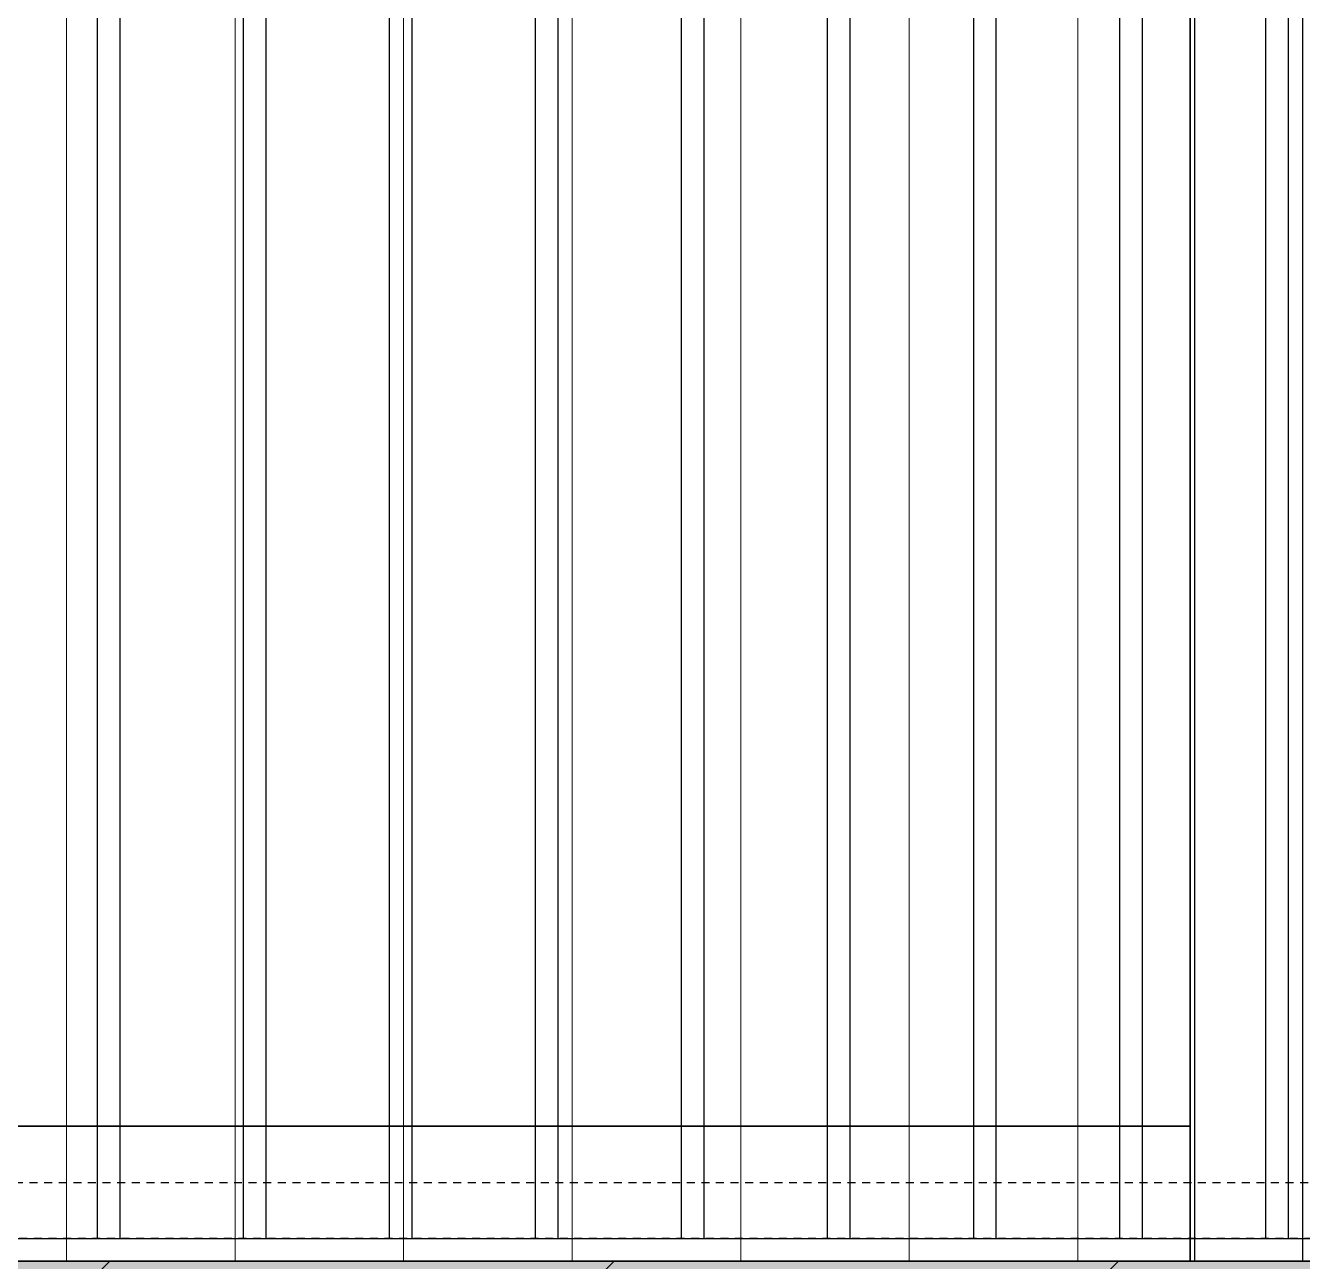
# Model space of a CAD drawing. Header units: millimetres. Extents: x -1379 to 1385823, y -4884429 to 548763.
# Drawn here: x 570148 to 570717, y -2335152 to -2334602 of the extents above; entities that cross this region are included whole.
import ezdxf

# ---------------------------------------------------------------- set-up
doc = ezdxf.new("R2010")
doc.units = ezdxf.units.MM
doc.set_wipeout_variables(frame=1)
doc.linetypes.add('TA_HL_001.00000', pattern=[6.5, 3.55, -2.95])
for name, color, linetype in [('000 - CONCRETE_COL_HATCH_', 7, 'Continuous'), ('000 - EXISTING_PRECAST_MAIN_COLOR_3', 7, 'Continuous'), ('010 - ASPG_EXTR_MAIN_COLOR_2', 7, 'Continuous'), ('010 - ASPG_EXTR_WIPEOUT_', 7, 'Continuous'), ('010 - ASPG_FRAMING_MAIN_COLOR_1', 7, 'Continuous'), ('010 - ASPG_FRAMING_SUB_COLOR_2', 7, 'Continuous')]:
    doc.layers.add(name, color=color, linetype=linetype)
doc.layers.add('000 - CONCRETE_EX_LOUVERS_DEF_SUB', color=7, linetype='Continuous', plot=False)
doc.layers.add('A-GLAZ-CURT', color=7, linetype='Continuous', lineweight=35)

# ---------------------------------------------------------------- blocks, each defined once
blk = doc.blocks.new('DPA_CP_Entrance Louver Grill Vertical Z - Louver Grill Vertical Z-V23-IV01 - ELEVATION 2')
at = {"layer": '000 - CONCRETE_EX_LOUVERS_DEF_SUB', "color": 7}
for p, q in [((-2306464.73, 114425), (-2306464.73, 109825)), ((-2306464.73, 109825), (-2306464.73, 114425)), ((-2306462.73, 114425), (-2306462.73, 109825)), ((-2306462.73, 114425), (-2306462.73, 109825)), ((-2306414.73, 114425), (-2306414.73, 109825)), ((-2306414.73, 114425), (-2306414.73, 109825)), ((-2306464.73, 114375), (-2306464.73, 109885)), ((-2306464.73, 109885), (-2306464.73, 114375)), ((-2306464.73, 114375), (-2306464.73, 109885)), ((-2306464.73, 109885), (-2306464.73, 114375)), ((-2307864.73, 109885), (-2306464.73, 109885)), ((-2307864.73, 109885), (-2306464.73, 109885)), ((-2306464.73, 109885), (-2307864.73, 109885)), ((-2307864.73, 109885), (-2306464.73, 109885)), ((-2306414.73, 109825), (-2307914.73, 109825)), ((-2307914.73, 109825), (-2306414.73, 109825)), ((-2306464.73, 109825), (-2306414.73, 109825)), ((-2306414.73, 109825), (-2306464.73, 109825)), ((-2306464.73, 109825), (-2306414.73, 109825)), ((-2306462.73, 109825), (-2306464.73, 109825)), ((-2306414.73, 109825), (-2306462.73, 109825))]:
    blk.add_line(p, q, dxfattribs=at)
blk = doc.blocks.new('GM_Louver Grill Vertical Z1 - Z Profile-V24-IV01 - ELEVATION 2')
at = {"layer": '000 - CONCRETE_EX_LOUVERS_DEF_SUB', "color": 7, "lineweight": 9}
blk.add_line((-2307714.73, 109825), (-2307714.73, 114425), dxfattribs=at)
blk = doc.blocks.new('DPA_Curved type B 1 - Curved Type B-5845332-IV01 - ELEVATION 2')
at = {"layer": 'A-GLAZ-CURT', "color": 7}
blk.add_line((-2301116.23, 109825), (-2300372.73, 109825), dxfattribs=at)
blk = doc.blocks.new('C-1-IV01_REV00_20260605-145254_ELEVATION_2_EX')
at = {"layer": '000 - CONCRETE_EX_LOUVERS_DEF_SUB', "color": 7}
for name, p in [('DPA_CP_Entrance Louver Grill Vertical Z - Louver Grill Vertical Z-V23-IV01 - ELEVATION 2', (2305332.73, -1.01)), ('GM_Louver Grill Vertical Z1 - Z Profile-V24-IV01 - ELEVATION 2', (2306082.73, -1.01)), ('GM_Louver Grill Vertical Z1 - Z Profile-V24-IV01 - ELEVATION 2', (2306157.73, -1.01)), ('GM_Louver Grill Vertical Z1 - Z Profile-V24-IV01 - ELEVATION 2', (2306232.73, -1.01)), ('GM_Louver Grill Vertical Z1 - Z Profile-V24-IV01 - ELEVATION 2', (2306307.73, -1.01)), ('GM_Louver Grill Vertical Z1 - Z Profile-V24-IV01 - ELEVATION 2', (2306382.73, -1.01)), ('GM_Louver Grill Vertical Z1 - Z Profile-V24-IV01 - ELEVATION 2', (2306457.73, -1.01)), ('GM_Louver Grill Vertical Z1 - Z Profile-V24-IV01 - ELEVATION 2', (2306532.73, -1.01))]:
    blk.add_blockref(name, p, dxfattribs=at)
at = {"layer": 'A-GLAZ-CURT', "color": 7}
blk.add_blockref('DPA_Curved type B 1 - Curved Type B-5845332-IV01 - ELEVATION 2', (2299332.73, -1.01), dxfattribs=at)
blk = doc.blocks.new('*U1737')
at = {"color": 7}
blk.add_wipeout([(50, 0), (1610, 0), (1610, 4590), (50, 4590)], dxfattribs=at).dxf.layer = '010 - ASPG_EXTR_WIPEOUT_'
at = {"layer": '010 - ASPG_EXTR_MAIN_COLOR_2', "color": 7}
for points in [[(958.54, 0), (968.76, 0), (968.76, 4590), (958.54, 4590)], [(1023.54, 0), (1033.76, 0), (1033.76, 4590), (1023.54, 4590)], [(1088.54, 0), (1098.76, 0), (1098.76, 4590), (1088.54, 4590)], [(1153.54, 0), (1163.76, 0), (1163.76, 4590), (1153.54, 4590)], [(1218.54, 0), (1228.76, 0), (1228.76, 4590), (1218.54, 4590)], [(1283.54, 0), (1293.76, 0), (1293.76, 4590), (1283.54, 4590)], [(1348.54, 0), (1358.76, 0), (1358.76, 4590), (1348.54, 4590)], [(1413.54, 0), (1423.76, 0), (1423.76, 4590), (1413.54, 4590)], [(1478.54, 0), (1488.76, 0), (1488.76, 4590), (1478.54, 4590)]]:
    blk.add_lwpolyline(points, close=True, dxfattribs=at)
at = {"layer": '010 - ASPG_FRAMING_SUB_COLOR_2', "color": 7}
blk.add_lwpolyline([(50, 0), (1610, 0), (1610, 4590), (50, 4590)], close=True, dxfattribs=at)
blk = doc.blocks.new('*U1762')
at = {"layer": '010 - ASPG_FRAMING_MAIN_COLOR_1', "color": 7, "linetype": 'ByBlock'}
blk.add_lwpolyline([(0, 0), (0, 1550), (25, 1520), (25, 30), (0, 0)], close=True, dxfattribs=at)
blk = doc.blocks.new('C-1-IV01_REV00-1_20260614-180613_ELEVATION_2_PRECAST')
at = {"layer": '000 - CONCRETE_COL_HATCH_'}
h = blk.add_hatch(dxfattribs=at)
h.set_pattern_fill('ANSI31')
h.set_pattern_definition([(45, (0, 0), (-112.2532, 112.2532), [])])
h.paths.add_polyline_path([(-782.95, 109823.99), (-13027, 109823.99), (-13027, 106773.99), (-14627, 106773.99), (-14627, 109823.99), (-16372.1, 109823.99), (-16372.1, 103673.99), (-782.95, 103673.99)])
h = blk.add_hatch(dxfattribs=at)
h.set_pattern_fill('AR-CONC', scale=0.05)
h.set_pattern_definition([(50, (0, 0), (455.4617, -39.8477), [47.625, -523.875]), (355, (0, 0), (-88.1086, 477.6421), [38.1, -419.1015]), (100.45144, (37.96, -3.3), (367.3531, 437.7944), [40.475, -445.2256]), (46.1842, (5e-15, 127), (677.6976, -105.1058), [71.4375, -785.8125]), (96.63556, (56.5, 118.24), (593.5103, 618.5653), [60.7126, -667.839]), (351.18415, (5e-15, 127), (593.5103, 618.5653), [57.15, -628.6493]), (21, (63.5, 95.25), (379.036, -255.663), [47.625, -523.875]), (326, (63.5, 95.25), (154.505, 460.47), [38.1, -419.1]), (71.45144, (95.1, 73.94), (533.541, 204.807), [40.475, -445.2248]), (37.5, (0, 0), (7.7215, 211.3876), [0, -414.02, 0, -425.45, 0, -420.6875]), (7.5, (0, 0), (167.04916, 250.45144), [0, -242.57, 0, -404.495, 0, -160.3375]), (327.5, (-141.6, 5e-15), (338.9765, -14.32186), [0, -158.75, 0, -495.3, 0, -657.225]), (317.5, (-205.1, 8e-15), (370.32295, 63.5662), [0, -206.375, 0, -328.93, 0, -466.725])])
h.paths.add_polyline_path([(-782.95, 109823.99), (-13027, 109823.99), (-13027, 106773.99), (-14627, 106773.99), (-14627, 109823.99), (-16372.1, 109823.99), (-16372.1, 103673.99), (-782.95, 103673.99)])
at = {"layer": '000 - EXISTING_PRECAST_MAIN_COLOR_3', "color": 7}
blk.add_lwpolyline([(-782.95, 109823.99), (-13027, 109823.99), (-13027, 106773.99), (-14627, 106773.99), (-14627, 109823.99), (-16372.1, 109823.99), (-16372.1, 103673.99), (-782.95, 103673.99)], close=True, dxfattribs=at)

msp = doc.modelspace()

# ---------------------------------------------------------------- block references
at = {"color": 7}
for name, p in [('*U1737', (569221.77, -2335141.37)), ('C-1-IV01_REV00-1_20260614-180613_ELEVATION_2_PRECAST', (571798.77, -2444975.37))]:
    msp.add_blockref(name, p, dxfattribs=at)

# ---------------------------------------------------------------- next in the draw order: block references
msp.add_blockref('C-1-IV01_REV00_20260605-145254_ELEVATION_2_EX', (571798.77, -2444975.37), dxfattribs=at)
at = {"color": 7, "linetype": 'TA_HL_001.00000', "rotation": 90}
msp.add_blockref('*U1762', (570831.77, -2335141.37), dxfattribs=at)

doc.saveas('drawing.dxf')
